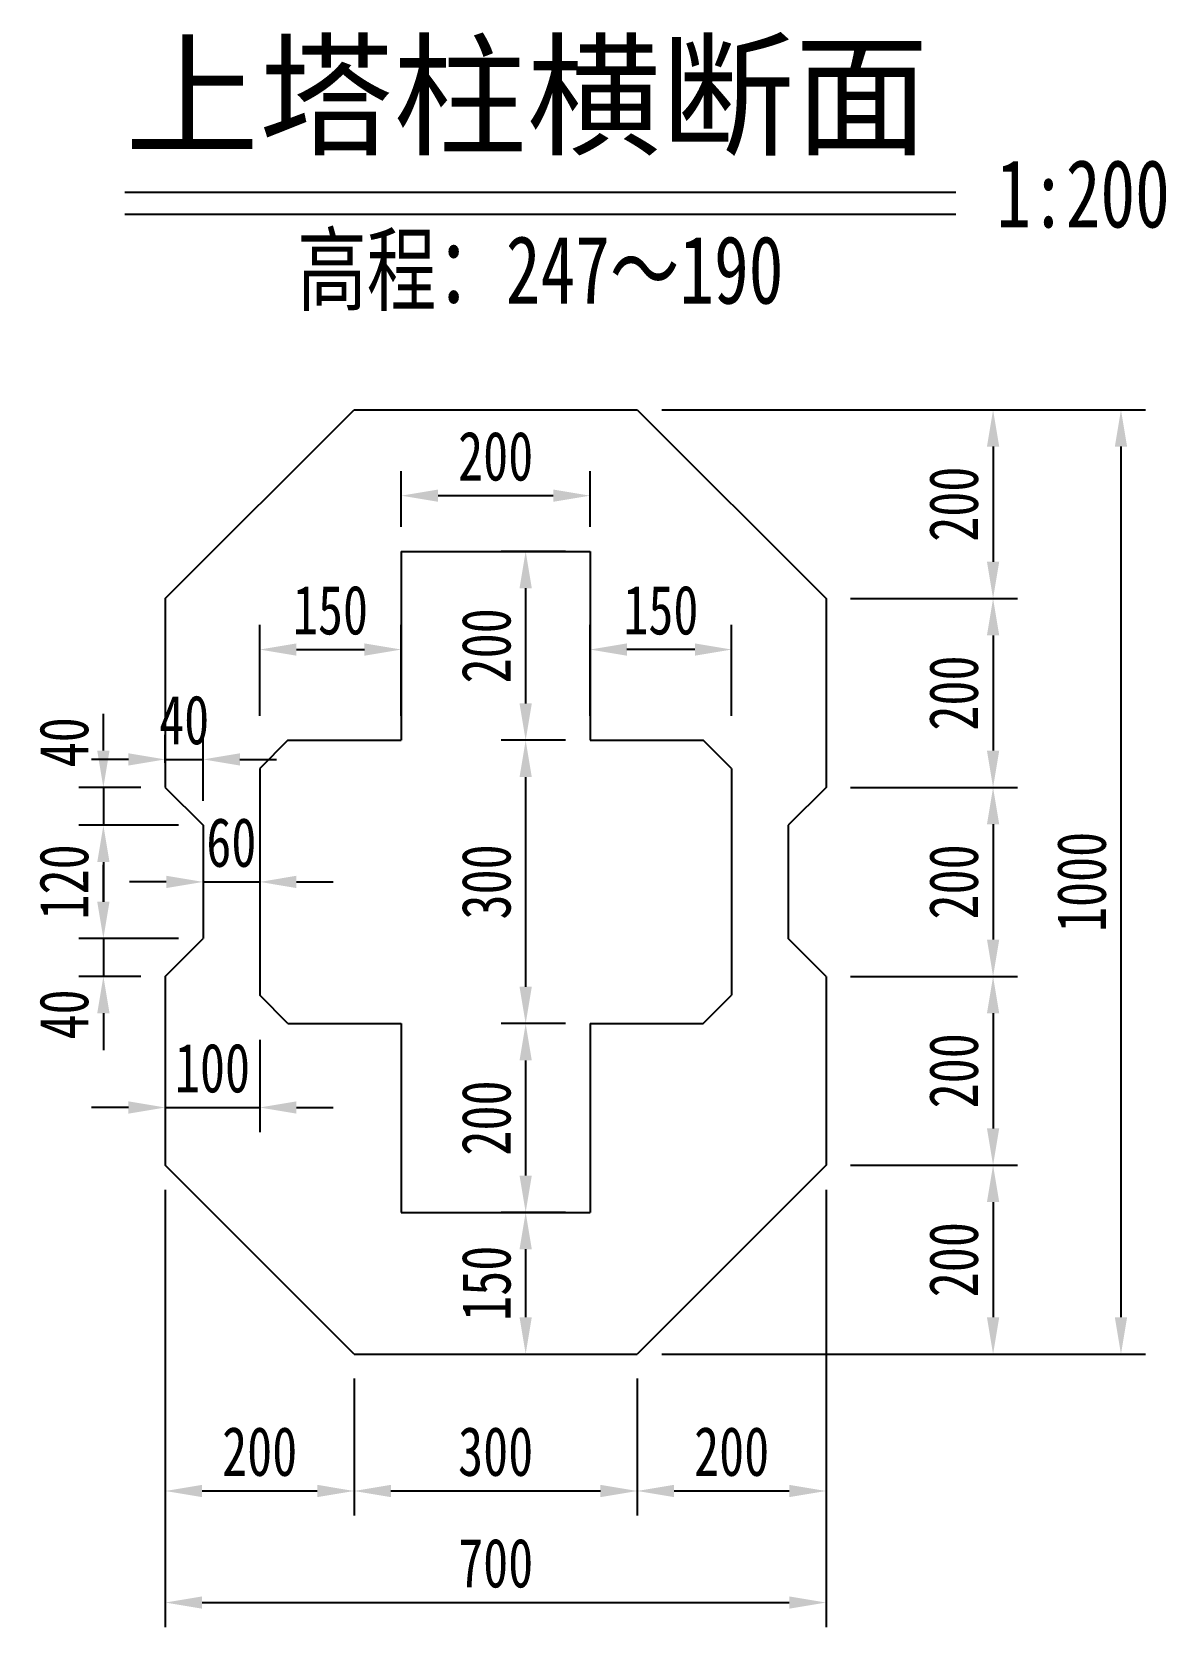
# Model space of a CAD drawing. Header units: millimetres. Extents: x 6381 to 6981, y -4184 to -3339.
import ezdxf
from ezdxf.enums import TextEntityAlignment as Align

# ---------------------------------------------------------------- set-up
doc = ezdxf.new("R2010")
doc.units = ezdxf.units.MM
doc.header["$LTSCALE"] = 3000
doc.header["$MEASUREMENT"] = 0
doc.header["$PDMODE"] = 3
doc.layers.get('0').update_dxf_attribs({"color": 15, "linetype": 'CONTINUOUS'})
doc.layers.get('DEFPOINTS').update_dxf_attribs({"linetype": 'CONTINUOUS'})
doc.layers.add('粗实线', color=1, linetype='CONTINUOUS')
doc.layers.add('细实线', color=5, linetype='CONTINUOUS')
doc.styles.add('DXFS', font='', dxfattribs={"width": 0.75})
doc.styles.add('H1', font='', dxfattribs={"width": 0.75})
doc.styles.get("Standard").update_dxf_attribs({"font": '', "width": 0.75})
doc.styles.get('DXFS').set_extended_font_data('NSimSun')
doc.styles.get('H1').set_extended_font_data('NSimSun')
doc.styles.get('STANDARD').set_extended_font_data('NSimSun')
doc.dimstyles.new('x1-200', dxfattribs={"dimscale": 13, "dimtxt": 2, "dimasz": 1.5, "dimexe": 1, "dimexo": 1, "dimgap": 0.6, "dimtad": 1, "dimdec": 0, "dimlfac": 2, "dimrnd": 0.1, "dimzin": 12, "dimdsep": 46, "dimtxsty": 'DXFS', "dimcen": 0.09, "dimdle": 1, "dimclrd": 4, "dimclre": 4, "dimclrt": 3, "dimadec": 0, "dimazin": 3, "dimtfac": 1, "dimtdec": 0, "dimtix": 1, "dimtmove": 2, "dimatfit": 3, "dimfxl": 1, "dimtolj": 1, "dimtzin": 0, "dimarcsym": 0})

# ---------------------------------------------------------------- blocks, each defined once
blk = doc.blocks.new('*D19')
at = {"layer": 'DEFPOINTS', "color": 0, "transparency": 16777216}
for p in [(6701.27, -3539.4), (6801.27, -3639.4), (6889.75, -3639.4)]:
    blk.add_point(p, dxfattribs=at)
at = {"layer": '粗实线', "color": 4, "lineweight": -2, "transparency": 16777216}
for p, q in [((6714.27, -3539.4), (6902.75, -3539.4)), ((6889.75, -3558.9), (6889.75, -3619.9)), ((6814.27, -3639.4), (6902.75, -3639.4))]:
    blk.add_line(p, q, dxfattribs=at)
at = {"layer": '粗实线', "color": 4, "transparency": 16777216}
for points in [[(6886.5, -3558.9), (6893, -3558.9), (6889.75, -3539.4)], [(6886.5, -3619.9), (6893, -3619.9), (6889.75, -3639.4)]]:
    blk.add_solid(points, dxfattribs=at)
at = {"layer": '粗实线', "color": 3, "transparency": 16777216, "insert": (6868.95, -3589.4), "char_height": 26, "attachment_point": 5, "rotation": 90, "style": 'DXFS'}
blk.add_mtext('\\A1;200', dxfattribs=at)
blk = doc.blocks.new('*D20')
at = {"layer": 'DEFPOINTS', "color": 0, "transparency": 16777216}
for p in [(6801.27, -3639.4), (6801.27, -3739.4), (6889.75, -3739.4)]:
    blk.add_point(p, dxfattribs=at)
at = {"layer": '粗实线', "color": 4, "lineweight": -2, "transparency": 16777216}
for p, q in [((6814.27, -3639.4), (6902.75, -3639.4)), ((6889.75, -3658.9), (6889.75, -3719.9)), ((6814.27, -3739.4), (6902.75, -3739.4))]:
    blk.add_line(p, q, dxfattribs=at)
at = {"layer": '粗实线', "color": 4, "transparency": 16777216}
for points in [[(6886.5, -3658.9), (6893, -3658.9), (6889.75, -3639.4)], [(6886.5, -3719.9), (6893, -3719.9), (6889.75, -3739.4)]]:
    blk.add_solid(points, dxfattribs=at)
at = {"layer": '粗实线', "color": 3, "transparency": 16777216, "insert": (6868.95, -3689.4), "char_height": 26, "attachment_point": 5, "rotation": 90, "style": 'DXFS'}
blk.add_mtext('\\A1;200', dxfattribs=at)
blk = doc.blocks.new('*D21')
at = {"layer": 'DEFPOINTS', "color": 0, "transparency": 16777216}
for p in [(6801.27, -3739.4), (6801.27, -3839.4), (6889.75, -3839.4)]:
    blk.add_point(p, dxfattribs=at)
at = {"layer": '粗实线', "color": 4, "lineweight": -2, "transparency": 16777216}
for p, q in [((6814.27, -3739.4), (6902.75, -3739.4)), ((6889.75, -3758.9), (6889.75, -3819.9)), ((6814.27, -3839.4), (6902.75, -3839.4))]:
    blk.add_line(p, q, dxfattribs=at)
at = {"layer": '粗实线', "color": 4, "transparency": 16777216}
for points in [[(6886.5, -3758.9), (6893, -3758.9), (6889.75, -3739.4)], [(6886.5, -3819.9), (6893, -3819.9), (6889.75, -3839.4)]]:
    blk.add_solid(points, dxfattribs=at)
at = {"layer": '粗实线', "color": 3, "transparency": 16777216, "insert": (6868.95, -3789.4), "char_height": 26, "attachment_point": 5, "rotation": 90, "style": 'DXFS'}
blk.add_mtext('\\A1;200', dxfattribs=at)
blk = doc.blocks.new('*D22')
at = {"layer": 'DEFPOINTS', "color": 0, "transparency": 16777216}
for p in [(6801.27, -3839.4), (6801.27, -3939.4), (6889.75, -3939.4)]:
    blk.add_point(p, dxfattribs=at)
at = {"layer": '粗实线', "color": 4, "lineweight": -2, "transparency": 16777216}
for p, q in [((6814.27, -3839.4), (6902.75, -3839.4)), ((6889.75, -3858.9), (6889.75, -3919.9)), ((6814.27, -3939.4), (6902.75, -3939.4))]:
    blk.add_line(p, q, dxfattribs=at)
at = {"layer": '粗实线', "color": 4, "transparency": 16777216}
for points in [[(6886.5, -3858.9), (6893, -3858.9), (6889.75, -3839.4)], [(6886.5, -3919.9), (6893, -3919.9), (6889.75, -3939.4)]]:
    blk.add_solid(points, dxfattribs=at)
at = {"layer": '粗实线', "color": 3, "transparency": 16777216, "insert": (6868.95, -3889.4), "char_height": 26, "attachment_point": 5, "rotation": 90, "style": 'DXFS'}
blk.add_mtext('\\A1;200', dxfattribs=at)
blk = doc.blocks.new('*D23')
at = {"layer": 'DEFPOINTS', "color": 0, "transparency": 16777216}
for p in [(6801.27, -3939.4), (6701.27, -4039.4), (6889.75, -4039.4)]:
    blk.add_point(p, dxfattribs=at)
at = {"layer": '粗实线', "color": 4, "lineweight": -2, "transparency": 16777216}
for p, q in [((6814.27, -3939.4), (6902.75, -3939.4)), ((6889.75, -3958.9), (6889.75, -4019.9)), ((6714.27, -4039.4), (6902.75, -4039.4))]:
    blk.add_line(p, q, dxfattribs=at)
at = {"layer": '粗实线', "color": 4, "transparency": 16777216}
for points in [[(6886.5, -3958.9), (6893, -3958.9), (6889.75, -3939.4)], [(6886.5, -4019.9), (6893, -4019.9), (6889.75, -4039.4)]]:
    blk.add_solid(points, dxfattribs=at)
at = {"layer": '粗实线', "color": 3, "transparency": 16777216, "insert": (6868.95, -3989.4), "char_height": 26, "attachment_point": 5, "rotation": 90, "style": 'DXFS'}
blk.add_mtext('\\A1;200', dxfattribs=at)
blk = doc.blocks.new('*D24')
at = {"layer": 'DEFPOINTS', "color": 0, "transparency": 16777216}
for p in [(6701.27, -3539.4), (6701.27, -4039.4), (6957.49, -4039.4)]:
    blk.add_point(p, dxfattribs=at)
at = {"layer": '粗实线', "color": 4, "lineweight": -2, "transparency": 16777216}
for p, q in [((6714.27, -3539.4), (6970.49, -3539.4)), ((6957.49, -3558.9), (6957.49, -4019.9)), ((6714.27, -4039.4), (6970.49, -4039.4))]:
    blk.add_line(p, q, dxfattribs=at)
at = {"layer": '粗实线', "color": 4, "transparency": 16777216}
for points in [[(6954.24, -3558.9), (6960.74, -3558.9), (6957.49, -3539.4)], [(6954.24, -4019.9), (6960.74, -4019.9), (6957.49, -4039.4)]]:
    blk.add_solid(points, dxfattribs=at)
at = {"layer": '粗实线', "color": 3, "transparency": 16777216, "insert": (6936.69, -3789.4), "char_height": 26, "attachment_point": 5, "rotation": 90, "style": 'DXFS'}
blk.add_mtext('\\A1;1000', dxfattribs=at)
blk = doc.blocks.new('*D25')
at = {"layer": 'DEFPOINTS', "color": 0, "transparency": 16777216}
for p in [(6451.27, -3939.4), (6551.27, -4039.4), (6551.27, -4111.88)]:
    blk.add_point(p, dxfattribs=at)
at = {"layer": '粗实线', "color": 4, "lineweight": -2, "transparency": 16777216}
for p, q in [((6451.27, -3952.4), (6451.27, -4124.88)), ((6551.27, -4052.4), (6551.27, -4124.88)), ((6470.77, -4111.88), (6531.77, -4111.88))]:
    blk.add_line(p, q, dxfattribs=at)
at = {"layer": '粗实线', "color": 4, "transparency": 16777216}
for points in [[(6470.77, -4108.63), (6470.77, -4115.13), (6451.27, -4111.88)], [(6531.77, -4108.63), (6531.77, -4115.13), (6551.27, -4111.88)]]:
    blk.add_solid(points, dxfattribs=at)
at = {"layer": '粗实线', "color": 3, "transparency": 16777216, "insert": (6501.27, -4091.08), "char_height": 26, "attachment_point": 5, "style": 'DXFS'}
blk.add_mtext('\\A1;200', dxfattribs=at)
blk = doc.blocks.new('*D26')
at = {"layer": 'DEFPOINTS', "color": 0, "transparency": 16777216}
for p in [(6551.27, -4039.4), (6701.27, -4039.4), (6701.27, -4111.88)]:
    blk.add_point(p, dxfattribs=at)
at = {"layer": '粗实线', "color": 4, "lineweight": -2, "transparency": 16777216}
for p, q in [((6551.27, -4052.4), (6551.27, -4124.88)), ((6701.27, -4052.4), (6701.27, -4124.88)), ((6570.77, -4111.88), (6681.77, -4111.88))]:
    blk.add_line(p, q, dxfattribs=at)
at = {"layer": '粗实线', "color": 4, "transparency": 16777216}
for points in [[(6570.77, -4108.63), (6570.77, -4115.13), (6551.27, -4111.88)], [(6681.77, -4108.63), (6681.77, -4115.13), (6701.27, -4111.88)]]:
    blk.add_solid(points, dxfattribs=at)
at = {"layer": '粗实线', "color": 3, "transparency": 16777216, "insert": (6626.27, -4091.08), "char_height": 26, "attachment_point": 5, "style": 'DXFS'}
blk.add_mtext('\\A1;300', dxfattribs=at)
blk = doc.blocks.new('*D27')
at = {"layer": 'DEFPOINTS', "color": 0, "transparency": 16777216}
for p in [(6801.27, -3939.4), (6701.27, -4039.4), (6801.27, -4111.88)]:
    blk.add_point(p, dxfattribs=at)
at = {"layer": '粗实线', "color": 4, "lineweight": -2, "transparency": 16777216}
for p, q in [((6801.27, -3952.4), (6801.27, -4124.88)), ((6701.27, -4052.4), (6701.27, -4124.88)), ((6720.77, -4111.88), (6781.77, -4111.88))]:
    blk.add_line(p, q, dxfattribs=at)
at = {"layer": '粗实线', "color": 4, "transparency": 16777216}
for points in [[(6720.77, -4108.63), (6720.77, -4115.13), (6701.27, -4111.88)], [(6781.77, -4108.63), (6781.77, -4115.13), (6801.27, -4111.88)]]:
    blk.add_solid(points, dxfattribs=at)
at = {"layer": '粗实线', "color": 3, "transparency": 16777216, "insert": (6751.27, -4091.08), "char_height": 26, "attachment_point": 5, "style": 'DXFS'}
blk.add_mtext('\\A1;200', dxfattribs=at)
blk = doc.blocks.new('*D28')
at = {"layer": 'DEFPOINTS', "color": 0, "transparency": 16777216}
for p in [(6451.27, -3939.4), (6801.27, -3939.4), (6801.27, -4170.95)]:
    blk.add_point(p, dxfattribs=at)
at = {"layer": '粗实线', "color": 4, "lineweight": -2, "transparency": 16777216}
for p, q in [((6451.27, -3952.4), (6451.27, -4183.95)), ((6801.27, -3952.4), (6801.27, -4183.95)), ((6470.77, -4170.95), (6781.77, -4170.95))]:
    blk.add_line(p, q, dxfattribs=at)
at = {"layer": '粗实线', "color": 4, "transparency": 16777216}
for points in [[(6470.77, -4167.7), (6470.77, -4174.2), (6451.27, -4170.95)], [(6781.77, -4167.7), (6781.77, -4174.2), (6801.27, -4170.95)]]:
    blk.add_solid(points, dxfattribs=at)
at = {"layer": '粗实线', "color": 3, "transparency": 16777216, "insert": (6626.27, -4150.15), "char_height": 26, "attachment_point": 5, "style": 'DXFS'}
blk.add_mtext('\\A1;700', dxfattribs=at)
blk = doc.blocks.new('*D29')
at = {"layer": 'DEFPOINTS', "color": 0, "transparency": 16777216}
for p in [(6676.27, -3614.4), (6642.16, -3714.4), (6676.27, -3714.4)]:
    blk.add_point(p, dxfattribs=at)
at = {"layer": '粗实线', "color": 4, "lineweight": -2, "transparency": 16777216}
for p, q in [((6663.27, -3614.4), (6629.16, -3614.4)), ((6642.16, -3633.9), (6642.16, -3694.9)), ((6663.27, -3714.4), (6629.16, -3714.4))]:
    blk.add_line(p, q, dxfattribs=at)
at = {"layer": '粗实线', "color": 4, "transparency": 16777216}
for points in [[(6638.91, -3633.9), (6645.41, -3633.9), (6642.16, -3614.4)], [(6638.91, -3694.9), (6645.41, -3694.9), (6642.16, -3714.4)]]:
    blk.add_solid(points, dxfattribs=at)
at = {"layer": '粗实线', "color": 3, "transparency": 16777216, "insert": (6621.36, -3664.4), "char_height": 26, "attachment_point": 5, "rotation": 90, "style": 'DXFS'}
blk.add_mtext('\\A1;200', dxfattribs=at)
blk = doc.blocks.new('*D30')
at = {"layer": 'DEFPOINTS', "color": 0, "transparency": 16777216}
for p in [(6676.27, -3714.4), (6642.16, -3864.4), (6676.27, -3864.4)]:
    blk.add_point(p, dxfattribs=at)
at = {"layer": '粗实线', "color": 4, "lineweight": -2, "transparency": 16777216}
for p, q in [((6663.27, -3714.4), (6629.16, -3714.4)), ((6642.16, -3733.9), (6642.16, -3844.9)), ((6663.27, -3864.4), (6629.16, -3864.4))]:
    blk.add_line(p, q, dxfattribs=at)
at = {"layer": '粗实线', "color": 4, "transparency": 16777216}
for points in [[(6638.91, -3733.9), (6645.41, -3733.9), (6642.16, -3714.4)], [(6638.91, -3844.9), (6645.41, -3844.9), (6642.16, -3864.4)]]:
    blk.add_solid(points, dxfattribs=at)
at = {"layer": '粗实线', "color": 3, "transparency": 16777216, "insert": (6621.36, -3789.4), "char_height": 26, "attachment_point": 5, "rotation": 90, "style": 'DXFS'}
blk.add_mtext('\\A1;300', dxfattribs=at)
blk = doc.blocks.new('*D31')
at = {"layer": 'DEFPOINTS', "color": 0, "transparency": 16777216}
for p in [(6676.27, -3864.4), (6642.16, -3964.4), (6676.27, -3964.4)]:
    blk.add_point(p, dxfattribs=at)
at = {"layer": '粗实线', "color": 4, "lineweight": -2, "transparency": 16777216}
for p, q in [((6663.27, -3864.4), (6629.16, -3864.4)), ((6642.16, -3883.9), (6642.16, -3944.9)), ((6663.27, -3964.4), (6629.16, -3964.4))]:
    blk.add_line(p, q, dxfattribs=at)
at = {"layer": '粗实线', "color": 4, "transparency": 16777216}
for points in [[(6638.91, -3883.9), (6645.41, -3883.9), (6642.16, -3864.4)], [(6638.91, -3944.9), (6645.41, -3944.9), (6642.16, -3964.4)]]:
    blk.add_solid(points, dxfattribs=at)
at = {"layer": '粗实线', "color": 3, "transparency": 16777216, "insert": (6621.36, -3914.4), "char_height": 26, "attachment_point": 5, "rotation": 90, "style": 'DXFS'}
blk.add_mtext('\\A1;200', dxfattribs=at)
blk = doc.blocks.new('*D32')
at = {"layer": 'DEFPOINTS', "color": 0, "transparency": 16777216}
for p in [(6576.27, -3666.37), (6501.27, -3714.4), (6576.27, -3714.4)]:
    blk.add_point(p, dxfattribs=at)
at = {"layer": '粗实线', "color": 4, "lineweight": -2, "transparency": 16777216}
for p, q in [((6501.27, -3701.4), (6501.27, -3653.37)), ((6576.27, -3701.4), (6576.27, -3653.37)), ((6520.77, -3666.37), (6556.77, -3666.37))]:
    blk.add_line(p, q, dxfattribs=at)
at = {"layer": '粗实线', "color": 4, "transparency": 16777216}
for points in [[(6520.77, -3663.12), (6520.77, -3669.62), (6501.27, -3666.37)], [(6556.77, -3663.12), (6556.77, -3669.62), (6576.27, -3666.37)]]:
    blk.add_solid(points, dxfattribs=at)
at = {"layer": '粗实线', "color": 3, "transparency": 16777216, "insert": (6538.77, -3645.57), "char_height": 26, "attachment_point": 5, "style": 'DXFS'}
blk.add_mtext('\\A1;150', dxfattribs=at)
blk = doc.blocks.new('*D33')
at = {"layer": 'DEFPOINTS', "color": 0, "transparency": 16777216}
for p in [(6676.27, -3666.37), (6676.27, -3714.4), (6751.27, -3714.4)]:
    blk.add_point(p, dxfattribs=at)
at = {"layer": '粗实线', "color": 4, "lineweight": -2, "transparency": 16777216}
for p, q in [((6676.27, -3701.4), (6676.27, -3653.37)), ((6751.27, -3701.4), (6751.27, -3653.37)), ((6731.77, -3666.37), (6695.77, -3666.37))]:
    blk.add_line(p, q, dxfattribs=at)
at = {"layer": '粗实线', "color": 4, "transparency": 16777216}
for points in [[(6695.77, -3663.12), (6695.77, -3669.62), (6676.27, -3666.37)], [(6731.77, -3663.12), (6731.77, -3669.62), (6751.27, -3666.37)]]:
    blk.add_solid(points, dxfattribs=at)
at = {"layer": '粗实线', "color": 3, "transparency": 16777216, "insert": (6713.77, -3645.57), "char_height": 26, "attachment_point": 5, "style": 'DXFS'}
blk.add_mtext('\\A1;150', dxfattribs=at)
blk = doc.blocks.new('*D34')
at = {"layer": 'DEFPOINTS', "color": 0, "transparency": 16777216}
for p in [(6676.27, -3584.89), (6576.27, -3614.4), (6676.27, -3614.4)]:
    blk.add_point(p, dxfattribs=at)
at = {"layer": '粗实线', "color": 4, "lineweight": -2, "transparency": 16777216}
for p, q in [((6576.27, -3601.4), (6576.27, -3571.89)), ((6676.27, -3601.4), (6676.27, -3571.89)), ((6595.77, -3584.89), (6656.77, -3584.89))]:
    blk.add_line(p, q, dxfattribs=at)
at = {"layer": '粗实线', "color": 4, "transparency": 16777216}
for points in [[(6595.77, -3581.64), (6595.77, -3588.14), (6576.27, -3584.89)], [(6656.77, -3581.64), (6656.77, -3588.14), (6676.27, -3584.89)]]:
    blk.add_solid(points, dxfattribs=at)
at = {"layer": '粗实线', "color": 3, "transparency": 16777216, "insert": (6626.27, -3564.09), "char_height": 26, "attachment_point": 5, "style": 'DXFS'}
blk.add_mtext('\\A1;200', dxfattribs=at)
blk = doc.blocks.new('*D35')
at = {"layer": 'DEFPOINTS', "color": 0, "transparency": 16777216}
for p in [(6451.27, -3739.4), (6418.48, -3759.4), (6471.27, -3759.4)]:
    blk.add_point(p, dxfattribs=at)
at = {"layer": '粗实线', "color": 4, "lineweight": -2, "transparency": 16777216}
for p, q in [((6418.48, -3719.9), (6418.48, -3700.4)), ((6438.27, -3739.4), (6405.48, -3739.4)), ((6418.48, -3739.4), (6418.48, -3759.4)), ((6458.27, -3759.4), (6405.48, -3759.4)), ((6418.48, -3778.9), (6418.48, -3798.4))]:
    blk.add_line(p, q, dxfattribs=at)
at = {"layer": '粗实线', "color": 4, "transparency": 16777216}
for points in [[(6415.23, -3719.9), (6421.73, -3719.9), (6418.48, -3739.4)], [(6415.23, -3778.9), (6421.73, -3778.9), (6418.48, -3759.4)]]:
    blk.add_solid(points, dxfattribs=at)
at = {"layer": '粗实线', "color": 3, "transparency": 16777216, "insert": (6397.68, -3715.47), "char_height": 26, "attachment_point": 5, "rotation": 90, "style": 'DXFS'}
blk.add_mtext('\\A1;40', dxfattribs=at)
blk = doc.blocks.new('*D36')
at = {"layer": 'DEFPOINTS', "color": 0, "transparency": 16777216}
for p in [(6471.27, -3759.4), (6418.48, -3819.4), (6471.27, -3819.4)]:
    blk.add_point(p, dxfattribs=at)
at = {"layer": '粗实线', "color": 4, "lineweight": -2, "transparency": 16777216}
for p, q in [((6458.27, -3759.4), (6405.48, -3759.4)), ((6418.48, -3778.9), (6418.48, -3799.9)), ((6458.27, -3819.4), (6405.48, -3819.4))]:
    blk.add_line(p, q, dxfattribs=at)
at = {"layer": '粗实线', "color": 4, "transparency": 16777216}
for points in [[(6415.23, -3778.9), (6421.73, -3778.9), (6418.48, -3759.4)], [(6415.23, -3799.9), (6421.73, -3799.9), (6418.48, -3819.4)]]:
    blk.add_solid(points, dxfattribs=at)
at = {"layer": '粗实线', "color": 3, "transparency": 16777216, "insert": (6397.68, -3789.4), "char_height": 26, "attachment_point": 5, "rotation": 90, "style": 'DXFS'}
blk.add_mtext('\\A1;120', dxfattribs=at)
blk = doc.blocks.new('*D37')
at = {"layer": 'DEFPOINTS', "color": 0, "transparency": 16777216}
for p in [(6471.27, -3819.4), (6418.48, -3839.4), (6451.27, -3839.4)]:
    blk.add_point(p, dxfattribs=at)
at = {"layer": '粗实线', "color": 4, "lineweight": -2, "transparency": 16777216}
for p, q in [((6418.48, -3799.9), (6418.48, -3780.4)), ((6458.27, -3819.4), (6405.48, -3819.4)), ((6418.48, -3819.4), (6418.48, -3839.4)), ((6438.27, -3839.4), (6405.48, -3839.4)), ((6418.48, -3858.9), (6418.48, -3878.4))]:
    blk.add_line(p, q, dxfattribs=at)
at = {"layer": '粗实线', "color": 4, "transparency": 16777216}
for points in [[(6415.23, -3799.9), (6421.73, -3799.9), (6418.48, -3819.4)], [(6415.23, -3858.9), (6421.73, -3858.9), (6418.48, -3839.4)]]:
    blk.add_solid(points, dxfattribs=at)
at = {"layer": '粗实线', "color": 3, "transparency": 16777216, "insert": (6397.68, -3859.57), "char_height": 26, "attachment_point": 5, "rotation": 90, "style": 'DXFS'}
blk.add_mtext('\\A1;40', dxfattribs=at)
blk = doc.blocks.new('*D38')
at = {"layer": 'DEFPOINTS', "color": 0, "transparency": 16777216}
for p in [(6471.27, -3789.4), (6501.27, -3789.4), (6501.27, -3789.4)]:
    blk.add_point(p, dxfattribs=at)
at = {"layer": '粗实线', "color": 4, "lineweight": -2, "transparency": 16777216}
for p, q in [((6451.77, -3789.4), (6432.27, -3789.4)), ((6471.27, -3789.4), (6501.27, -3789.4)), ((6520.77, -3789.4), (6540.27, -3789.4))]:
    blk.add_line(p, q, dxfattribs=at)
at = {"layer": '粗实线', "color": 4, "transparency": 16777216}
for points in [[(6451.77, -3786.15), (6451.77, -3792.65), (6471.27, -3789.4)], [(6520.77, -3786.15), (6520.77, -3792.65), (6501.27, -3789.4)]]:
    blk.add_solid(points, dxfattribs=at)
at = {"layer": '粗实线', "color": 3, "transparency": 16777216, "insert": (6486.27, -3768.6), "char_height": 26, "attachment_point": 5, "style": 'DXFS'}
blk.add_mtext('\\A1;60', dxfattribs=at)
blk = doc.blocks.new('*D39')
at = {"layer": 'DEFPOINTS', "color": 0, "transparency": 16777216}
for p in [(6471.27, -3724.54), (6451.27, -3739.4), (6471.27, -3759.4)]:
    blk.add_point(p, dxfattribs=at)
at = {"layer": '粗实线', "color": 4, "lineweight": -2, "transparency": 16777216}
for p, q in [((6451.27, -3726.4), (6451.27, -3711.54)), ((6471.27, -3746.4), (6471.27, -3711.54)), ((6431.77, -3724.54), (6412.27, -3724.54)), ((6451.27, -3724.54), (6471.27, -3724.54)), ((6490.77, -3724.54), (6510.27, -3724.54))]:
    blk.add_line(p, q, dxfattribs=at)
at = {"layer": '粗实线', "color": 4, "transparency": 16777216}
for points in [[(6431.77, -3721.29), (6431.77, -3727.79), (6451.27, -3724.54)], [(6490.77, -3721.29), (6490.77, -3727.79), (6471.27, -3724.54)]]:
    blk.add_solid(points, dxfattribs=at)
at = {"layer": '粗实线', "color": 3, "transparency": 16777216, "insert": (6461.27, -3703.74), "char_height": 26, "attachment_point": 5, "style": 'DXFS'}
blk.add_mtext('\\A1;40', dxfattribs=at)
blk = doc.blocks.new('*D40')
at = {"layer": 'DEFPOINTS', "color": 0, "transparency": 16777216}
for p in [(6451.27, -3859.97), (6501.27, -3859.97), (6501.27, -3908.84)]:
    blk.add_point(p, dxfattribs=at)
at = {"layer": '粗实线', "color": 4, "lineweight": -2, "transparency": 16777216}
for p, q in [((6451.27, -3872.97), (6451.27, -3921.84)), ((6501.27, -3872.97), (6501.27, -3921.84)), ((6431.77, -3908.84), (6412.27, -3908.84)), ((6451.27, -3908.84), (6501.27, -3908.84)), ((6520.77, -3908.84), (6540.27, -3908.84))]:
    blk.add_line(p, q, dxfattribs=at)
at = {"layer": '粗实线', "color": 4, "transparency": 16777216}
for points in [[(6431.77, -3905.59), (6431.77, -3912.09), (6451.27, -3908.84)], [(6520.77, -3905.59), (6520.77, -3912.09), (6501.27, -3908.84)]]:
    blk.add_solid(points, dxfattribs=at)
at = {"layer": '粗实线', "color": 3, "transparency": 16777216, "insert": (6476.27, -3888.04), "char_height": 26, "attachment_point": 5, "style": 'DXFS'}
blk.add_mtext('\\A1;100', dxfattribs=at)
blk = doc.blocks.new('*D167')
at = {"layer": 'DEFPOINTS', "color": 0, "transparency": 16777216}
for p in [(6642.16, -3964.4), (6642.16, -4039.4), (6642.16, -4039.4)]:
    blk.add_point(p, dxfattribs=at)
at = {"layer": '粗实线', "color": 4, "lineweight": -2, "transparency": 16777216}
blk.add_line((6642.16, -3983.9), (6642.16, -4019.9), dxfattribs=at)
at = {"layer": '粗实线', "color": 4, "transparency": 16777216}
for points in [[(6638.91, -3983.9), (6645.41, -3983.9), (6642.16, -3964.4)], [(6638.91, -4019.9), (6645.41, -4019.9), (6642.16, -4039.4)]]:
    blk.add_solid(points, dxfattribs=at)
at = {"layer": '粗实线', "color": 3, "transparency": 16777216, "insert": (6621.36, -4001.9), "char_height": 26, "attachment_point": 5, "rotation": 90, "style": 'DXFS'}
blk.add_mtext('\\A1;150', dxfattribs=at)

msp = doc.modelspace()

# ---------------------------------------------------------------- linework, layer by layer
at = {"color": 7, "linetype": 'ByBlock'}
for p, q in [((6870.02, -3424.34), (6429.82, -3424.34)), ((6870.02, -3436.04), (6429.82, -3436.04))]:
    msp.add_line(p, q, dxfattribs=at)
at = {"layer": '粗实线'}
for p, q in [((6451.27, -3639.4), (6551.27, -3539.4)), ((6551.27, -3539.4), (6701.27, -3539.4)), ((6701.27, -3539.4), (6801.27, -3639.4)), ((6576.27, -3614.4), (6676.27, -3614.4)), ((6576.27, -3614.4), (6576.27, -3714.4)), ((6676.27, -3614.4), (6676.27, -3714.4)), ((6451.27, -3639.4), (6451.27, -3739.4)), ((6801.27, -3639.4), (6801.27, -3739.4)), ((6516.27, -3714.4), (6501.27, -3729.4)), ((6516.27, -3714.4), (6576.27, -3714.4)), ((6676.27, -3714.4), (6736.27, -3714.4)), ((6751.27, -3729.4), (6736.27, -3714.4)), ((6501.27, -3729.4), (6501.27, -3849.4)), ((6751.27, -3729.4), (6751.27, -3849.4)), ((6451.27, -3739.4), (6471.27, -3759.4)), ((6801.27, -3739.4), (6781.27, -3759.4)), ((6471.27, -3759.4), (6471.27, -3819.4)), ((6781.27, -3759.4), (6781.27, -3819.4)), ((6451.27, -3839.4), (6471.27, -3819.4)), ((6801.27, -3839.4), (6781.27, -3819.4)), ((6451.27, -3839.4), (6451.27, -3939.4)), ((6801.27, -3839.4), (6801.27, -3939.4)), ((6516.27, -3864.4), (6501.27, -3849.4)), ((6736.27, -3864.4), (6751.27, -3849.4)), ((6516.27, -3864.4), (6576.27, -3864.4)), ((6576.27, -3864.4), (6576.27, -3964.4)), ((6676.27, -3864.4), (6676.27, -3964.4)), ((6676.27, -3864.4), (6736.27, -3864.4)), ((6551.27, -4039.4), (6451.27, -3939.4)), ((6801.27, -3939.4), (6701.27, -4039.4)), ((6576.27, -3964.4), (6676.27, -3964.4)), ((6551.27, -4039.4), (6701.27, -4039.4))]:
    msp.add_line(p, q, dxfattribs=at)

# ---------------------------------------------------------------- texts
at = {"layer": '粗实线', "linetype": 'ByBlock'}
msp.add_text('上塔柱横断面', height=52, dxfattribs=at).set_placement((6430.03, -3399.07))
at = {"layer": '细实线', "style": 'H1', "width": 0.75}
for s, p in [('1:200', (6937.43, -3442.89)), ('高程：247～190', (6649.92, -3483.23))]:
    msp.add_text(s, height=36, dxfattribs=at).set_placement(p, align=Align.CENTER)

# ---------------------------------------------------------------- dimensions: what is measured, and where the dimension line sits
at = {"layer": '粗实线'}
for base, p1, p2, picture, middle in [((6676.27, -3584.89), (6576.27, -3614.4), (6676.27, -3614.4), '*D34', (6626.27, -3564.09)), ((6576.27, -3666.37), (6501.27, -3714.4), (6576.27, -3714.4), '*D32', (6538.77, -3645.57)), ((6471.27, -3724.54), (6451.27, -3739.4), (6471.27, -3759.4), '*D39', (6461.27, -3703.74)), ((6501.27, -3789.4), (6471.27, -3789.4), (6501.27, -3789.4), '*D38', (6486.27, -3768.6)), ((6501.27, -3908.84), (6451.27, -3859.97), (6501.27, -3859.97), '*D40', (6476.27, -3888.04)), ((6551.27, -4111.88), (6451.27, -3939.4), (6551.27, -4039.4), '*D25', (6501.27, -4091.08)), ((6801.27, -4170.95), (6451.27, -3939.4), (6801.27, -3939.4), '*D28', (6626.27, -4150.15)), ((6801.27, -4111.88), (6701.27, -4039.4), (6801.27, -3939.4), '*D27', (6751.27, -4091.08)), ((6701.27, -4111.88), (6551.27, -4039.4), (6701.27, -4039.4), '*D26', (6626.27, -4091.08))]:
    dim = msp.add_linear_dim(base=base, p1=p1, p2=p2, dimstyle='x1-200', dxfattribs=at)
    dim.commit()
    dim.dimension.update_dxf_attribs({"geometry": picture, "text_midpoint": middle})
for base, p1, p2, angle, picture, middle in [((6889.75, -3639.4), (6701.27, -3539.4), (6801.27, -3639.4), 90, '*D19', (6868.95, -3589.4)), ((6957.49, -4039.4), (6701.27, -3539.4), (6701.27, -4039.4), 90, '*D24', (6936.69, -3789.4)), ((6642.16, -3714.4), (6676.27, -3614.4), (6676.27, -3714.4), 90, '*D29', (6621.36, -3664.4)), ((6676.27, -3666.37), (6751.27, -3714.4), (6676.27, -3714.4), 180, '*D33', (6713.77, -3645.57)), ((6889.75, -3739.4), (6801.27, -3639.4), (6801.27, -3739.4), 90, '*D20', (6868.95, -3689.4)), ((6642.16, -3864.4), (6676.27, -3714.4), (6676.27, -3864.4), 90, '*D30', (6621.36, -3789.4)), ((6889.75, -3839.4), (6801.27, -3739.4), (6801.27, -3839.4), 90, '*D21', (6868.95, -3789.4)), ((6418.48, -3819.4), (6471.27, -3759.4), (6471.27, -3819.4), 90, '*D36', (6397.68, -3789.4)), ((6889.75, -3939.4), (6801.27, -3839.4), (6801.27, -3939.4), 90, '*D22', (6868.95, -3889.4)), ((6642.16, -3964.4), (6676.27, -3864.4), (6676.27, -3964.4), 90, '*D31', (6621.36, -3914.4)), ((6889.75, -4039.4), (6801.27, -3939.4), (6701.27, -4039.4), 90, '*D23', (6868.95, -3989.4)), ((6642.16, -4039.4), (6642.16, -3964.4), (6642.16, -4039.4), 90, '*D167', (6621.36, -4001.9))]:
    dim = msp.add_linear_dim(base=base, p1=p1, p2=p2, angle=angle, dimstyle='x1-200', dxfattribs=at)
    dim.commit()
    dim.dimension.update_dxf_attribs({"geometry": picture, "text_midpoint": middle})
for base, p1, p2, picture, middle in [((6418.48, -3759.4), (6451.27, -3739.4), (6471.27, -3759.4), '*D35', (6397.68, -3715.47)), ((6418.48, -3839.4), (6471.27, -3819.4), (6451.27, -3839.4), '*D37', (6397.68, -3859.57))]:
    dim = msp.add_linear_dim(base=base, p1=p1, p2=p2, angle=90, dimstyle='x1-200', dxfattribs=at)
    dim.commit()
    dim.dimension.update_dxf_attribs({"geometry": picture, "text_midpoint": middle, "dimtype": 160})

doc.saveas('drawing.dxf')
